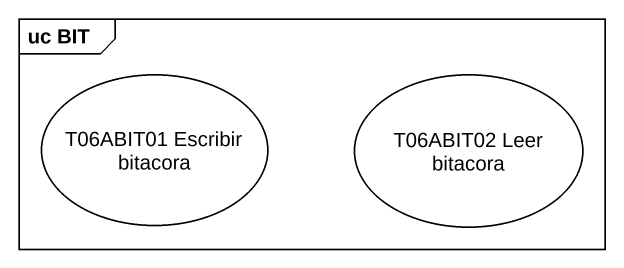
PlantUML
@startuml
mainframe uc BIT
usecase "T06ABIT01 Escribir bitacora" as T06ABIT01_Escribir_bitacora
usecase "T06ABIT02 Leer bitacora" as T06ABIT02_Leer_bitacora
@enduml
